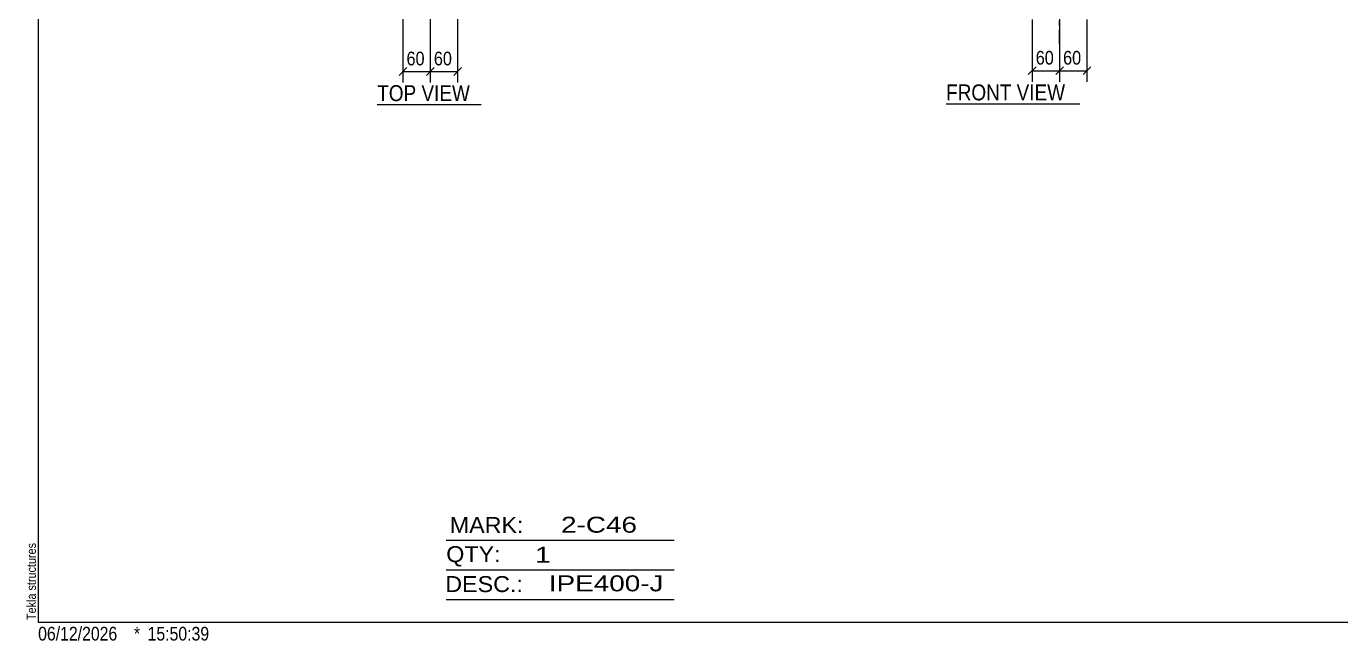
# Model space of a CAD drawing. Header units: millimetres. Extents: x 2 to 579, y 1 to 405.
# Drawn here: x 2.4 to 290.7, y 1 to 135.7 of the extents above; entities that cross this region are included whole.
import ezdxf

# ---------------------------------------------------------------- set-up
doc = ezdxf.new("R2010")
doc.units = ezdxf.units.MM
for name, pattern in [('XKITLINE00', [0]), ('XKITLINE01', [4, 1, -1, 1, -1]), ('XKITLINE03', [6, 3, -1, 1, -1])]:
    doc.linetypes.add(name, pattern=pattern)
for name, color, linetype, lineweight in [('Dimensions', 7, 'Continuous', 0), ('DrawingSheet', 5, 'Continuous', 0), ('OtherObjectType', 7, 'Continuous', 0), ('Part', 2, 'Continuous', 0)]:
    doc.layers.add(name, color=color, linetype=linetype, lineweight=lineweight)
doc.styles.add('ARIAL', font='ARIAL.TTF')
doc.styles.add('ARIAL_NARROW', font='ARIALN.TTF')

# ---------------------------------------------------------------- blocks, each defined once
blk = doc.blocks.new('*A9')
at = {"layer": 'Part'}
blk.add_hatch(color=2, dxfattribs=at).paths.add_polyline_path([(208.23, 159.88), (209.83, 159.88), (209.03, 158.48)], flags=17)
at = {"layer": 'Part', "color": 7, "linetype": 'XKITLINE03', "lineweight": 0}
for p, q in [((229.03, 192.67), (229.03, 353.67)), ((229.03, 158.57), (229.03, 192.57)), ((229.03, 131.97), (229.03, 158.47))]:
    blk.add_line(p, q, dxfattribs=at)
at = {"layer": 'Part', "color": 2, "linetype": 'XKITLINE00', "lineweight": 0}
for p, q in [((249.03, 343.67), (209.03, 343.67)), ((210.33, 343.67), (210.33, 192.67)), ((247.73, 343.67), (247.73, 192.67)), ((209.03, 207.67), (209.03, 192.67)), ((249.03, 207.67), (249.03, 192.67)), ((209.03, 192.57), (209.03, 158.57)), ((210.33, 192.57), (210.33, 158.57)), ((247.73, 192.57), (247.73, 158.57)), ((249.03, 192.57), (249.03, 158.57)), ((209.03, 158.48), (208.23, 159.88)), ((208.23, 159.88), (209.83, 159.88)), ((209.83, 159.88), (209.03, 158.48)), ((209.03, 158.47), (209.03, 141.97)), ((210.33, 158.47), (210.33, 141.97)), ((247.73, 158.47), (247.73, 141.97)), ((249.03, 158.47), (249.03, 141.97))]:
    blk.add_line(p, q, dxfattribs=at)
at = {"layer": 'Part', "color": 7, "linetype": 'XKITLINE01', "lineweight": 0}
for p, q in [((209.03, 343.67), (209.03, 207.67)), ((249.03, 343.67), (249.03, 207.67)), ((249.03, 141.97), (209.03, 141.97))]:
    blk.add_line(p, q, dxfattribs=at)
at = {"layer": 'Part', "color": 2, "linetype": 'XKITLINE00', "lineweight": 0}
blk.add_circle((209.03, 159.38), 1, dxfattribs=at)
blk = doc.blocks.new('*A51')
at = {"layer": 'DrawingSheet', "color": 5, "linetype": 'XKITLINE00', "lineweight": 0}
for p, q in [((5, 405), (5, 5)), ((5, 5), (579, 5))]:
    blk.add_line(p, q, dxfattribs=at)
at = {"layer": 'DrawingSheet', "color": 5, "style": 'ARIAL', "width": 0.85}
blk.add_text('Tekla structures', height=2, rotation=90, dxfattribs=at).set_placement((4.5, 5.5))
blk = doc.blocks.new('*A55')
at = {"layer": 'OtherObjectType', "color": 6, "linetype": 'XKITLINE00', "lineweight": 0}
for p, q in [((94.5, 23), (144.5, 23)), ((94.5, 16.5), (144.5, 16.5)), ((94.5, 10), (144.5, 10))]:
    blk.add_line(p, q, dxfattribs=at)
at = {"layer": 'OtherObjectType', "color": 6, "style": 'ARIAL_NARROW'}
for s, width, p in [('MARK:', 1.275, (95.27, 24.58)), ('2-C46', 1.525501, (119.69, 24.65)), ('QTY:', 1.275, (94.5, 18.19)), ('1', 1.525501, (113.99, 18.05)), ('DESC.:', 1.275, (94.29, 11.63)), ('IPE400-J', 1.525501, (117, 11.79))]:
    blk.add_text(s, height=3.5, dxfattribs=dict(at, width=width)).set_placement(p)
blk = doc.blocks.new('*A58')
at = {"layer": 'OtherObjectType', "color": 7, "style": 'ARIAL_NARROW', "width": 1.008832}
for s, p in [('06/12/2026', (4.99, 1)), ('*', (26, 1)), ('15:50:39', (29, 1))]:
    blk.add_text(s, height=3, dxfattribs=at).set_placement(p)
blk = doc.blocks.new('*A77')
at = {"layer": 'Dimensions', "color": 7, "linetype": 'XKITLINE00', "lineweight": 0}
for p, q in [((229.03, 140.97), (229.03, 123.57)), ((223.03, 137.22), (223.03, 123.57)), ((223.88, 126.82), (222.18, 125.12)), ((223.03, 125.97), (229.03, 125.97)), ((229.88, 126.82), (228.18, 125.12))]:
    blk.add_line(p, q, dxfattribs=at)
at = {"layer": 'Dimensions', "color": 3}
for p in [(223.03, 125.97), (229.03, 125.97)]:
    blk.add_point(p, dxfattribs=at)
at = {"layer": 'Dimensions', "color": 3, "style": 'ARIAL', "width": 0.85}
blk.add_text('60', height=3, dxfattribs=at).set_placement((223.8, 127.32))
blk = doc.blocks.new('*A78')
at = {"layer": 'Dimensions', "color": 7, "linetype": 'XKITLINE00', "lineweight": 0}
for p, q in [((229.03, 140.97), (229.03, 123.57)), ((235.03, 137.22), (235.03, 123.57)), ((229.88, 126.82), (228.18, 125.12)), ((229.03, 125.97), (235.03, 125.97)), ((235.88, 126.82), (234.18, 125.12))]:
    blk.add_line(p, q, dxfattribs=at)
at = {"layer": 'Dimensions', "color": 3}
for p in [(229.03, 125.97), (235.03, 125.97)]:
    blk.add_point(p, dxfattribs=at)
at = {"layer": 'Dimensions', "color": 3, "style": 'ARIAL', "width": 0.85}
blk.add_text('60', height=3, dxfattribs=at).set_placement((229.8, 127.32))
blk = doc.blocks.new('*A87')
at = {"layer": 'OtherObjectType', "color": 7, "linetype": 'XKITLINE00', "lineweight": 0}
blk.add_line((204.15, 118.72), (233.45, 118.72), dxfattribs=at)
at = {"layer": 'OtherObjectType', "color": 7, "style": 'ARIAL', "width": 0.85}
blk.add_text('FRONT VIEW', height=3.5, dxfattribs=at).set_placement((204.15, 119.47))
blk = doc.blocks.new('*A88')
at = {"layer": 'Dimensions', "color": 7, "linetype": 'XKITLINE00', "lineweight": 0}
for p, q in [((91.01, 144.8), (91.01, 123.4)), ((85.01, 141.05), (85.01, 123.4)), ((85.86, 126.65), (84.16, 124.95)), ((85.01, 125.8), (91.01, 125.8)), ((91.86, 126.65), (90.16, 124.95))]:
    blk.add_line(p, q, dxfattribs=at)
at = {"layer": 'Dimensions', "color": 3}
for p in [(85.01, 125.8), (91.01, 125.8)]:
    blk.add_point(p, dxfattribs=at)
at = {"layer": 'Dimensions', "color": 3, "style": 'ARIAL', "width": 0.85}
blk.add_text('60', height=3, dxfattribs=at).set_placement((85.79, 127.15))
blk = doc.blocks.new('*A89')
at = {"layer": 'Dimensions', "color": 7, "linetype": 'XKITLINE00', "lineweight": 0}
for p, q in [((91.01, 144.8), (91.01, 123.4)), ((97.01, 141.05), (97.01, 123.4)), ((91.86, 126.65), (90.16, 124.95)), ((91.01, 125.8), (97.01, 125.8)), ((97.86, 126.65), (96.16, 124.95))]:
    blk.add_line(p, q, dxfattribs=at)
at = {"layer": 'Dimensions', "color": 3}
for p in [(91.01, 125.8), (97.01, 125.8)]:
    blk.add_point(p, dxfattribs=at)
at = {"layer": 'Dimensions', "color": 3, "style": 'ARIAL', "width": 0.85}
blk.add_text('60', height=3, dxfattribs=at).set_placement((91.79, 127.15))
blk = doc.blocks.new('*A116')
at = {"layer": 'OtherObjectType', "color": 7, "linetype": 'XKITLINE00', "lineweight": 0}
blk.add_line((79.37, 118.55), (102.2, 118.55), dxfattribs=at)
at = {"layer": 'OtherObjectType', "color": 7, "style": 'ARIAL', "width": 0.85}
blk.add_text('TOP VIEW', height=3.5, dxfattribs=at).set_placement((79.37, 119.3))

msp = doc.modelspace()

# ---------------------------------------------------------------- block references
at = {"lineweight": 0}
for name in ['*A51', '*A88', '*A89', '*A77', '*A78', '*A116', '*A87', '*A55', '*A58']:
    msp.add_blockref(name, (0, 0), dxfattribs=at)
at = {"layer": 'Part', "lineweight": 0}
msp.add_blockref('*A9', (0, 0), dxfattribs=at)

doc.saveas('drawing.dxf')
